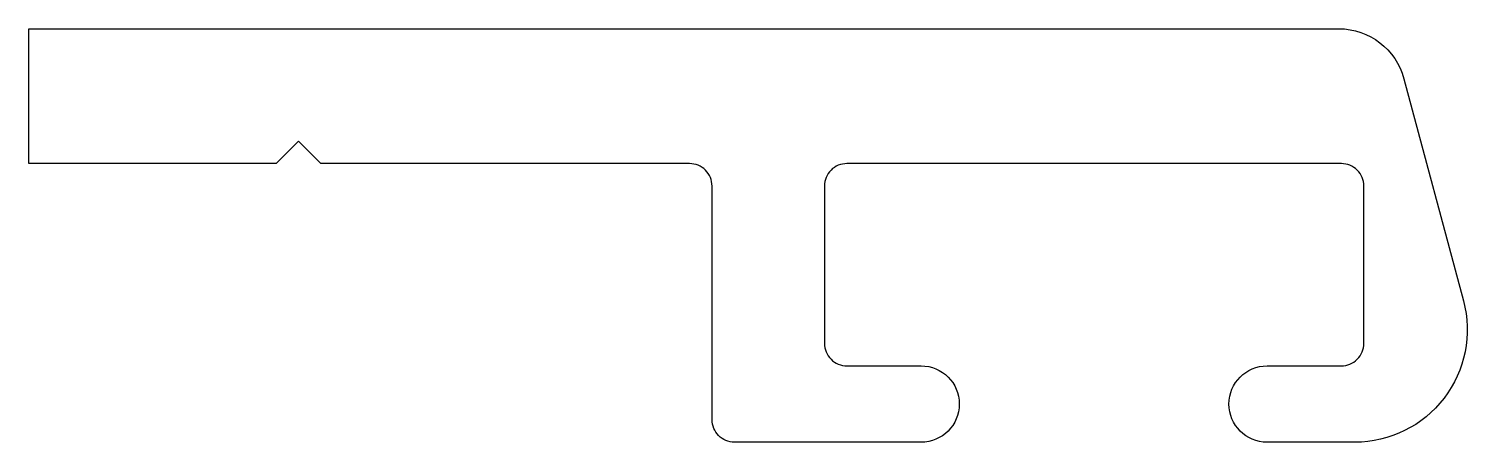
# Model space of a CAD drawing. Extents: x 243.7 to 275.7, y 253.7 to 262.9.
import ezdxf

# ---------------------------------------------------------------- set-up
doc = ezdxf.new("R2010")
doc.units = 0
doc.layers.add('ANA', color=220, linetype='CONTINUOUS')

msp = doc.modelspace()

# ---------------------------------------------------------------- linework, layer by layer
at = {"layer": 'ANA'}
msp.add_lwpolyline([(271.214, 253.652, -1), (271.214, 255.352), (272.864, 255.352, 0.414214), (273.364, 255.852), (273.364, 259.352, 0.414214), (272.864, 259.852), (261.864, 259.852, 0.414214), (261.364, 259.352), (261.364, 255.852, 0.414214), (261.864, 255.352), (263.514, 255.352, -1), (263.514, 253.652), (259.364, 253.652, -0.414214), (258.864, 254.152), (258.864, 259.352, 0.414214), (258.364, 259.852), (250.164, 259.852), (249.664, 260.352), (249.164, 259.852), (243.664, 259.852), (243.664, 262.852), (272.806, 262.852, -0.339454), (274.255, 261.74), (275.579, 256.799, -0.493145), (273.164, 253.652)], format="xyb", close=True, dxfattribs=at)

doc.saveas('drawing.dxf')
